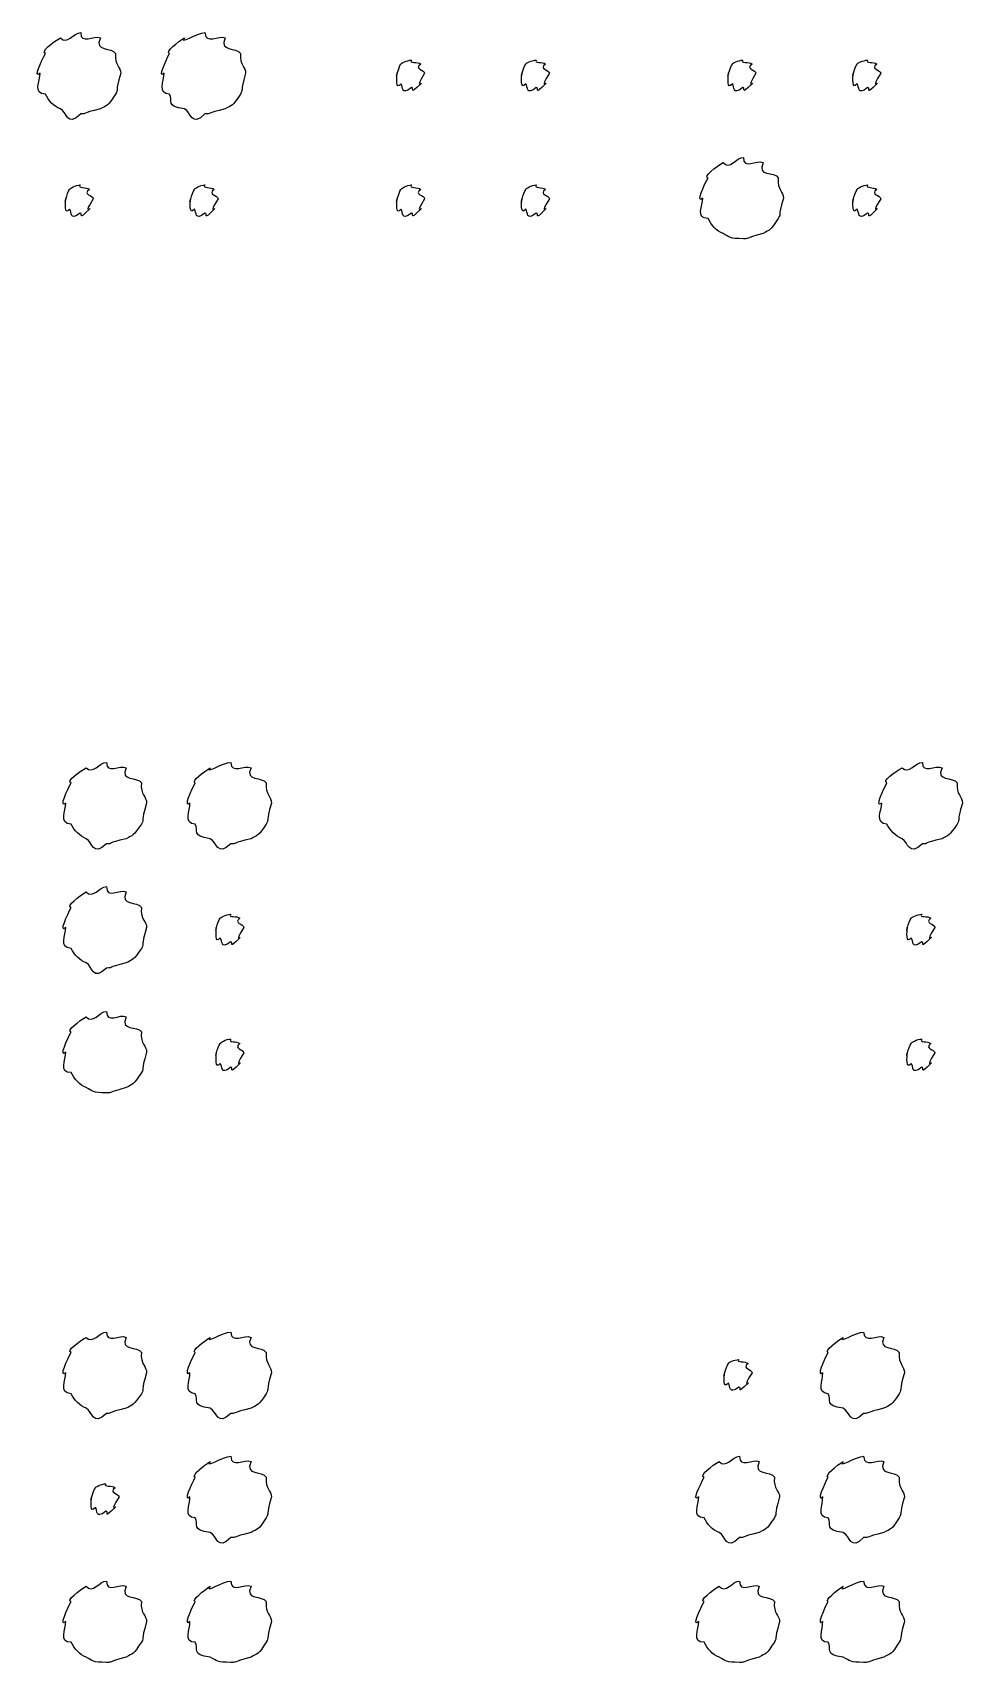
# Model space of a CAD drawing. Header units: millimetres. Extents: x 32 to 178, y 41 to 266.
# Drawn here: x 48.45 to 56.26, y 239.53 to 253.21 of the extents above; entities that cross this region are included whole.
import ezdxf

# ---------------------------------------------------------------- set-up
doc = ezdxf.new("R2010")
doc.units = ezdxf.units.MM
doc.layers.get('0').update_dxf_attribs({"linetype": 'CONTINUOUS'})

msp = doc.modelspace()

# ---------------------------------------------------------------- linework, layer by layer
at = {"color": 0}
for p, q in [((48.8583, 253.214), (48.8583, 253.214)), ((49.9001, 253.214), (49.9001, 253.214)), ((51.635, 252.983), (51.635, 252.983)), ((52.6824, 252.983), (52.6824, 252.983)), ((54.4174, 252.983), (54.4174, 252.983)), ((55.4648, 252.983), (55.4648, 252.983)), ((54.423, 252.167), (54.423, 252.167)), ((48.8527, 251.936), (48.8527, 251.936)), ((49.9001, 251.936), (49.9001, 251.936)), ((51.635, 251.936), (51.635, 251.936)), ((52.6824, 251.936), (52.6824, 251.936)), ((55.4648, 251.936), (55.4648, 251.936)), ((49.0746, 247.088), (49.0746, 247.088)), ((50.1167, 247.088), (50.1167, 247.088)), ((55.9248, 247.088), (55.9248, 247.088)), ((49.0746, 246.046), (49.0746, 246.046)), ((50.1167, 245.814), (50.1167, 245.814)), ((55.9195, 245.814), (55.9195, 245.814)), ((49.0746, 244.999), (49.0746, 244.999)), ((50.1167, 244.767), (50.1167, 244.767)), ((55.9195, 244.767), (55.9195, 244.767)), ((49.0746, 242.307), (49.0746, 242.307)), ((50.1167, 242.307), (50.1167, 242.307)), ((55.4316, 242.307), (55.4316, 242.307)), ((54.3842, 242.076), (54.3842, 242.076)), ((50.1167, 241.265), (50.1167, 241.265)), ((54.3899, 241.265), (54.3899, 241.265)), ((55.4316, 241.265), (55.4316, 241.265)), ((49.0693, 241.034), (49.0693, 241.034)), ((49.0746, 240.218), (49.0746, 240.218)), ((50.1167, 240.218), (50.1167, 240.218)), ((54.3899, 240.218), (54.3899, 240.218)), ((55.4316, 240.218), (55.4316, 240.218))]:
    msp.add_line(p, q, dxfattribs=at)
for points in [[(48.6876, 253.17), (48.7398, 253.107), (48.799, 253.214), (48.8583, 253.214)], [(48.8583, 253.214), (48.8541, 253.107), (48.9687, 253.199), (49.0238, 253.17)], [(49.7293, 253.17), (49.6701, 253.107), (49.8408, 253.214), (49.9001, 253.214)], [(49.9001, 253.214), (49.9057, 253.107), (50.0158, 253.199), (50.0712, 253.17)], [(48.5606, 253.038), (48.5126, 253.049), (48.6322, 253.14), (48.6876, 253.17)], [(49.0238, 253.17), (48.9645, 253.049), (49.1201, 253.096), (49.1504, 253.038)], [(49.6023, 253.038), (49.5639, 253.049), (49.6768, 253.14), (49.7293, 253.17)], [(50.0712, 253.17), (50.0158, 253.049), (50.1675, 253.096), (50.1978, 253.038)], [(48.5165, 252.873), (48.4533, 252.817), (48.5302, 252.983), (48.5606, 253.038)], [(49.1504, 253.038), (49.1409, 252.935), (49.1945, 252.928), (49.1945, 252.873)], [(49.5582, 252.873), (49.5004, 252.817), (49.5723, 252.983), (49.6023, 253.038)], [(50.1978, 253.038), (50.1922, 252.935), (50.2419, 252.928), (50.2419, 252.873)], [(51.5137, 252.873), (51.4974, 252.791), (51.525, 252.928), (51.5468, 252.95)], [(51.5468, 252.95), (51.5415, 252.953), (51.598, 252.983), (51.635, 252.983)], [(51.635, 252.983), (51.6075, 252.953), (51.6901, 252.972), (51.7123, 252.95)], [(51.7123, 252.95), (51.6516, 252.909), (51.7454, 252.902), (51.7454, 252.873)], [(52.5611, 252.873), (52.5473, 252.791), (52.572, 252.928), (52.5942, 252.95)], [(52.5942, 252.95), (52.5914, 252.953), (52.645, 252.983), (52.6824, 252.983)], [(52.6824, 252.983), (52.6577, 252.953), (52.7375, 252.972), (52.7597, 252.95)], [(52.7597, 252.95), (52.7018, 252.909), (52.7925, 252.902), (52.7925, 252.873)], [(54.296, 252.873), (54.2794, 252.791), (54.307, 252.928), (54.3292, 252.95)], [(54.3292, 252.95), (54.3235, 252.953), (54.38, 252.983), (54.4174, 252.983)], [(54.4174, 252.983), (54.3899, 252.953), (54.4724, 252.972), (54.4946, 252.95)], [(54.4946, 252.95), (54.434, 252.909), (54.5274, 252.902), (54.5274, 252.873)], [(55.3434, 252.873), (55.3297, 252.791), (55.3544, 252.928), (55.3766, 252.95)], [(55.3766, 252.95), (55.3738, 252.953), (55.4274, 252.983), (55.4648, 252.983)], [(55.4648, 252.983), (55.4397, 252.953), (55.5198, 252.972), (55.5417, 252.95)], [(55.5417, 252.95), (55.4838, 252.909), (55.5748, 252.902), (55.5748, 252.873)], [(48.5606, 252.696), (48.4533, 252.699), (48.5165, 252.809), (48.5165, 252.873)], [(49.1945, 252.873), (49.1409, 252.699), (49.1793, 252.752), (49.1504, 252.696)], [(49.6023, 252.696), (49.5004, 252.699), (49.5582, 252.809), (49.5582, 252.873)], [(50.2419, 252.873), (50.1922, 252.699), (50.2267, 252.752), (50.1978, 252.696)], [(51.5468, 252.785), (51.4974, 252.725), (51.5137, 252.835), (51.5137, 252.873)], [(51.7454, 252.873), (51.6516, 252.725), (51.7342, 252.807), (51.7123, 252.785)], [(52.5942, 252.785), (52.5473, 252.725), (52.5611, 252.835), (52.5611, 252.873)], [(52.7925, 252.873), (52.7018, 252.725), (52.7816, 252.807), (52.7597, 252.785)], [(54.3292, 252.785), (54.2794, 252.725), (54.296, 252.835), (54.296, 252.873)], [(54.5274, 252.873), (54.434, 252.725), (54.5165, 252.807), (54.4946, 252.785)], [(55.3766, 252.785), (55.3297, 252.725), (55.3434, 252.835), (55.3434, 252.873)], [(55.5748, 252.873), (55.4838, 252.725), (55.5639, 252.807), (55.5417, 252.785)], [(48.6876, 252.575), (48.6297, 252.593), (48.5895, 252.644), (48.5606, 252.696)], [(49.1504, 252.696), (49.0816, 252.593), (49.0788, 252.604), (49.0238, 252.575)], [(49.7293, 252.575), (49.5639, 252.593), (49.6355, 252.644), (49.6023, 252.696)], [(50.1978, 252.696), (50.1329, 252.593), (50.1262, 252.604), (50.0712, 252.575)], [(51.635, 252.752), (51.5415, 252.681), (51.5691, 252.762), (51.5468, 252.785)], [(51.7123, 252.785), (51.6075, 252.681), (51.664, 252.752), (51.635, 252.752)], [(52.6824, 252.752), (52.5914, 252.681), (52.6161, 252.762), (52.5942, 252.785)], [(52.7597, 252.785), (52.6577, 252.681), (52.7113, 252.752), (52.6824, 252.752)], [(54.4174, 252.752), (54.3235, 252.681), (54.3511, 252.762), (54.3292, 252.785)], [(54.4946, 252.785), (54.3899, 252.681), (54.4463, 252.752), (54.4174, 252.752)], [(55.4648, 252.752), (55.3738, 252.681), (55.3985, 252.762), (55.3766, 252.785)], [(55.5417, 252.785), (55.4397, 252.681), (55.4937, 252.752), (55.4648, 252.752)], [(48.8583, 252.531), (48.7398, 252.417), (48.7426, 252.545), (48.6876, 252.575)], [(49.0238, 252.575), (48.8541, 252.534), (48.9133, 252.531), (48.8583, 252.531)], [(49.9001, 252.531), (49.7872, 252.417), (49.7844, 252.545), (49.7293, 252.575)], [(50.0712, 252.575), (49.9057, 252.534), (49.9579, 252.531), (49.9001, 252.531)], [(54.1253, 251.996), (54.077, 251.998), (54.1969, 252.093), (54.2519, 252.123)], [(54.2519, 252.123), (54.3045, 252.057), (54.3638, 252.167), (54.423, 252.167)], [(54.423, 252.167), (54.4188, 252.057), (54.5331, 252.152), (54.5881, 252.123)], [(54.5881, 252.123), (54.5289, 251.998), (54.6848, 252.052), (54.7151, 251.996)], [(54.0812, 251.825), (54.0177, 251.77), (54.0949, 251.941), (54.1253, 251.996)], [(54.7151, 251.996), (54.7053, 251.888), (54.7592, 251.883), (54.7592, 251.825)], [(48.7317, 251.82), (48.7151, 251.737), (48.7426, 251.875), (48.7645, 251.897)], [(48.7645, 251.897), (48.7592, 251.903), (48.8156, 251.936), (48.8527, 251.936)], [(48.8527, 251.936), (48.8251, 251.903), (48.9081, 251.922), (48.9299, 251.897)], [(48.9299, 251.897), (48.8692, 251.854), (48.9631, 251.849), (48.9631, 251.82)], [(49.7787, 251.82), (49.7649, 251.737), (49.79, 251.875), (49.8119, 251.897)], [(49.8119, 251.897), (49.809, 251.903), (49.863, 251.936), (49.9001, 251.936)], [(49.9001, 251.936), (49.8754, 251.903), (49.9551, 251.922), (49.9773, 251.897)], [(49.9773, 251.897), (49.9195, 251.854), (50.0105, 251.849), (50.0105, 251.82)], [(51.5137, 251.82), (51.4974, 251.737), (51.525, 251.875), (51.5468, 251.897)], [(51.5468, 251.897), (51.5415, 251.903), (51.598, 251.936), (51.635, 251.936)], [(51.635, 251.936), (51.6075, 251.903), (51.6901, 251.922), (51.7123, 251.897)], [(51.7123, 251.897), (51.6516, 251.854), (51.7454, 251.849), (51.7454, 251.82)], [(52.5611, 251.82), (52.5473, 251.737), (52.572, 251.875), (52.5942, 251.897)], [(52.5942, 251.897), (52.5914, 251.903), (52.645, 251.936), (52.6824, 251.936)], [(52.6824, 251.936), (52.6577, 251.903), (52.7375, 251.922), (52.7597, 251.897)], [(52.7597, 251.897), (52.7018, 251.854), (52.7925, 251.849), (52.7925, 251.82)], [(55.3434, 251.82), (55.3297, 251.737), (55.3544, 251.875), (55.3766, 251.897)], [(55.3766, 251.897), (55.3738, 251.903), (55.4274, 251.936), (55.4648, 251.936)], [(55.4648, 251.936), (55.4397, 251.903), (55.5198, 251.922), (55.5417, 251.897)], [(55.5417, 251.897), (55.4838, 251.854), (55.5748, 251.849), (55.5748, 251.82)], [(48.7645, 251.732), (48.7151, 251.674), (48.7317, 251.787), (48.7317, 251.82)], [(48.8527, 251.699), (48.7592, 251.627), (48.7867, 251.71), (48.7645, 251.732)], [(48.9299, 251.732), (48.8251, 251.627), (48.8819, 251.699), (48.8527, 251.699)], [(48.9631, 251.82), (48.8692, 251.674), (48.9521, 251.757), (48.9299, 251.732)], [(49.8119, 251.732), (49.7649, 251.674), (49.7787, 251.787), (49.7787, 251.82)], [(49.9001, 251.699), (49.809, 251.627), (49.8341, 251.71), (49.8119, 251.732)], [(49.9773, 251.732), (49.8754, 251.627), (49.929, 251.699), (49.9001, 251.699)], [(50.0105, 251.82), (49.9195, 251.674), (49.9992, 251.757), (49.9773, 251.732)], [(51.5468, 251.732), (51.4974, 251.674), (51.5137, 251.787), (51.5137, 251.82)], [(51.635, 251.699), (51.5415, 251.627), (51.5691, 251.71), (51.5468, 251.732)], [(51.7123, 251.732), (51.6075, 251.627), (51.664, 251.699), (51.635, 251.699)], [(51.7454, 251.82), (51.6516, 251.674), (51.7342, 251.757), (51.7123, 251.732)], [(52.5942, 251.732), (52.5473, 251.674), (52.5611, 251.787), (52.5611, 251.82)], [(52.6824, 251.699), (52.5914, 251.627), (52.6161, 251.71), (52.5942, 251.732)], [(52.7597, 251.732), (52.6577, 251.627), (52.7113, 251.699), (52.6824, 251.699)], [(52.7925, 251.82), (52.7018, 251.674), (52.7816, 251.757), (52.7597, 251.732)], [(54.1253, 251.655), (54.0177, 251.649), (54.0812, 251.762), (54.0812, 251.825)], [(54.7592, 251.825), (54.7053, 251.649), (54.7441, 251.706), (54.7151, 251.655)], [(55.3766, 251.732), (55.3297, 251.674), (55.3434, 251.787), (55.3434, 251.82)], [(55.4648, 251.699), (55.3738, 251.627), (55.3985, 251.71), (55.3766, 251.732)], [(55.5417, 251.732), (55.4397, 251.627), (55.4937, 251.699), (55.4648, 251.699)], [(55.5748, 251.82), (55.4838, 251.674), (55.5639, 251.757), (55.5417, 251.732)], [(54.2519, 251.528), (54.1941, 251.546), (54.1542, 251.602), (54.1253, 251.655)], [(54.7151, 251.655), (54.646, 251.546), (54.6435, 251.561), (54.5881, 251.528)], [(54.423, 251.484), (54.3045, 251.484), (54.307, 251.497), (54.2519, 251.528)], [(54.5881, 251.528), (54.4188, 251.484), (54.4781, 251.484), (54.423, 251.484)], [(48.7772, 246.917), (48.7288, 246.928), (48.8488, 247.013), (48.9038, 247.044)], [(48.9038, 247.044), (48.956, 246.986), (49.0153, 247.088), (49.0746, 247.088)], [(49.0746, 247.088), (49.0707, 246.986), (49.185, 247.072), (49.24, 247.044)], [(49.24, 247.044), (49.1808, 246.928), (49.3367, 246.972), (49.367, 246.917)], [(49.8189, 246.917), (49.7801, 246.928), (49.8934, 247.013), (49.9456, 247.044)], [(49.9456, 247.044), (49.8863, 246.986), (50.0574, 247.088), (50.1167, 247.088)], [(50.1167, 247.088), (50.122, 246.986), (50.2324, 247.072), (50.2874, 247.044)], [(50.2874, 247.044), (50.2324, 246.928), (50.3837, 246.972), (50.4141, 246.917)], [(55.6274, 246.917), (55.5791, 246.928), (55.699, 247.013), (55.7541, 247.044)], [(55.7541, 247.044), (55.8063, 246.986), (55.8655, 247.088), (55.9248, 247.088)], [(55.9248, 247.088), (55.9209, 246.986), (56.0352, 247.072), (56.0903, 247.044)], [(56.0903, 247.044), (56.031, 246.928), (56.1869, 246.972), (56.2169, 246.917)], [(48.7331, 246.746), (48.6696, 246.699), (48.7468, 246.862), (48.7772, 246.917)], [(49.367, 246.917), (49.3571, 246.818), (49.4111, 246.804), (49.4111, 246.746)], [(49.7748, 246.746), (49.717, 246.699), (49.7886, 246.862), (49.8189, 246.917)], [(50.4141, 246.917), (50.4088, 246.818), (50.4582, 246.804), (50.4582, 246.746)], [(55.5833, 246.746), (55.5198, 246.699), (55.5971, 246.862), (55.6274, 246.917)], [(56.2169, 246.917), (56.2074, 246.818), (56.261, 246.804), (56.261, 246.746)], [(48.7772, 246.57), (48.6696, 246.578), (48.7331, 246.683), (48.7331, 246.746)], [(49.4111, 246.746), (49.3571, 246.578), (49.3959, 246.625), (49.367, 246.57)], [(49.8189, 246.57), (49.717, 246.578), (49.7748, 246.683), (49.7748, 246.746)], [(50.4582, 246.746), (50.4088, 246.578), (50.443, 246.625), (50.4141, 246.57)], [(55.6274, 246.57), (55.5198, 246.578), (55.5833, 246.683), (55.5833, 246.746)], [(56.261, 246.746), (56.2074, 246.578), (56.2462, 246.625), (56.2169, 246.57)], [(48.9038, 246.448), (48.846, 246.472), (48.8061, 246.517), (48.7772, 246.57)], [(49.367, 246.57), (49.2979, 246.472), (49.295, 246.477), (49.24, 246.448)], [(49.9456, 246.448), (49.7801, 246.472), (49.8521, 246.517), (49.8189, 246.57)], [(50.4141, 246.57), (50.3495, 246.472), (50.3424, 246.477), (50.2874, 246.448)], [(55.7541, 246.448), (55.6962, 246.472), (55.6563, 246.517), (55.6274, 246.57)], [(56.2169, 246.57), (56.1481, 246.472), (56.1453, 246.477), (56.0903, 246.448)], [(49.0746, 246.404), (48.956, 246.295), (48.9589, 246.418), (48.9038, 246.448)], [(49.24, 246.448), (49.0707, 246.412), (49.13, 246.404), (49.0746, 246.404)], [(50.1167, 246.404), (50.0034, 246.295), (50.0006, 246.418), (49.9456, 246.448)], [(50.2874, 246.448), (50.122, 246.412), (50.1745, 246.404), (50.1167, 246.404)], [(55.9248, 246.404), (55.8063, 246.295), (55.8091, 246.418), (55.7541, 246.448)], [(56.0903, 246.448), (55.9209, 246.412), (55.9802, 246.404), (55.9248, 246.404)], [(48.7772, 245.87), (48.7288, 245.88), (48.8488, 245.971), (48.9038, 246.002)], [(48.9038, 246.002), (48.956, 245.938), (49.0153, 246.046), (49.0746, 246.046)], [(49.0746, 246.046), (49.0707, 245.938), (49.185, 246.031), (49.24, 246.002)], [(49.24, 246.002), (49.1808, 245.88), (49.3367, 245.927), (49.367, 245.87)], [(48.7331, 245.704), (48.6696, 245.649), (48.7468, 245.814), (48.7772, 245.87)], [(49.367, 245.87), (49.3571, 245.766), (49.4111, 245.759), (49.4111, 245.704)], [(50.0285, 245.781), (50.0257, 245.784), (50.0793, 245.814), (50.1167, 245.814)], [(50.1167, 245.814), (50.0916, 245.784), (50.1717, 245.804), (50.1936, 245.781)], [(55.8313, 245.781), (55.8257, 245.784), (55.8821, 245.814), (55.9195, 245.814)], [(55.9195, 245.814), (55.892, 245.784), (55.9745, 245.804), (55.9964, 245.781)], [(48.7772, 245.528), (48.6696, 245.531), (48.7331, 245.641), (48.7331, 245.704)], [(49.4111, 245.704), (49.3571, 245.531), (49.3959, 245.583), (49.367, 245.528)], [(49.9953, 245.704), (49.9816, 245.623), (50.0063, 245.759), (50.0285, 245.781)], [(50.0285, 245.616), (49.9816, 245.557), (49.9953, 245.667), (49.9953, 245.704)], [(50.1936, 245.781), (50.1357, 245.74), (50.2267, 245.733), (50.2267, 245.704)], [(50.2267, 245.704), (50.1357, 245.557), (50.2158, 245.638), (50.1936, 245.616)], [(55.7982, 245.704), (55.7816, 245.623), (55.8091, 245.759), (55.8313, 245.781)], [(55.8313, 245.616), (55.7816, 245.557), (55.7982, 245.667), (55.7982, 245.704)], [(55.9964, 245.781), (55.9361, 245.74), (56.0296, 245.733), (56.0296, 245.704)], [(56.0296, 245.704), (55.9361, 245.557), (56.0186, 245.638), (55.9964, 245.616)], [(50.1167, 245.583), (50.0257, 245.513), (50.0503, 245.594), (50.0285, 245.616)], [(50.1936, 245.616), (50.0916, 245.513), (50.1456, 245.583), (50.1167, 245.583)], [(55.9195, 245.583), (55.8257, 245.513), (55.8532, 245.594), (55.8313, 245.616)], [(55.9964, 245.616), (55.892, 245.513), (55.9484, 245.583), (55.9195, 245.583)], [(48.9038, 245.407), (48.846, 245.424), (48.8061, 245.475), (48.7772, 245.528)], [(49.0746, 245.363), (48.956, 245.248), (48.9589, 245.376), (48.9038, 245.407)], [(49.24, 245.407), (49.0707, 245.365), (49.13, 245.363), (49.0746, 245.363)], [(49.367, 245.528), (49.2979, 245.424), (49.295, 245.436), (49.24, 245.407)], [(48.9038, 244.954), (48.956, 244.888), (49.0153, 244.999), (49.0746, 244.999)], [(49.0746, 244.999), (49.0707, 244.888), (49.185, 244.983), (49.24, 244.954)], [(48.7772, 244.828), (48.7288, 244.829), (48.8488, 244.924), (48.9038, 244.954)], [(49.24, 244.954), (49.1808, 244.829), (49.3367, 244.883), (49.367, 244.828)], [(48.7331, 244.657), (48.6696, 244.602), (48.7468, 244.773), (48.7772, 244.828)], [(49.367, 244.828), (49.3571, 244.719), (49.4111, 244.715), (49.4111, 244.657)], [(49.9953, 244.651), (49.9816, 244.569), (50.0063, 244.706), (50.0285, 244.729)], [(50.0285, 244.729), (50.0257, 244.734), (50.0793, 244.767), (50.1167, 244.767)], [(50.1167, 244.767), (50.0916, 244.734), (50.1717, 244.753), (50.1936, 244.729)], [(50.1936, 244.729), (50.1357, 244.686), (50.2267, 244.68), (50.2267, 244.651)], [(55.7982, 244.651), (55.7816, 244.569), (55.8091, 244.706), (55.8313, 244.729)], [(55.8313, 244.729), (55.8257, 244.734), (55.8821, 244.767), (55.9195, 244.767)], [(55.9195, 244.767), (55.892, 244.734), (55.9745, 244.753), (55.9964, 244.729)], [(55.9964, 244.729), (55.9361, 244.686), (56.0296, 244.68), (56.0296, 244.651)], [(48.7772, 244.486), (48.6696, 244.481), (48.7331, 244.594), (48.7331, 244.657)], [(49.4111, 244.657), (49.3571, 244.481), (49.3959, 244.537), (49.367, 244.486)], [(50.0285, 244.563), (49.9816, 244.505), (49.9953, 244.618), (49.9953, 244.651)], [(50.2267, 244.651), (50.1357, 244.505), (50.2158, 244.588), (50.1936, 244.563)], [(55.8313, 244.563), (55.7816, 244.505), (55.7982, 244.618), (55.7982, 244.651)], [(56.0296, 244.651), (55.9361, 244.505), (56.0186, 244.588), (55.9964, 244.563)], [(48.9038, 244.359), (48.846, 244.377), (48.8061, 244.434), (48.7772, 244.486)], [(49.367, 244.486), (49.2979, 244.377), (49.295, 244.392), (49.24, 244.359)], [(50.1167, 244.53), (50.0257, 244.458), (50.0503, 244.541), (50.0285, 244.563)], [(50.1936, 244.563), (50.0916, 244.458), (50.1456, 244.53), (50.1167, 244.53)], [(55.9195, 244.53), (55.8257, 244.458), (55.8532, 244.541), (55.8313, 244.563)], [(55.9964, 244.563), (55.892, 244.458), (55.9484, 244.53), (55.9195, 244.53)], [(49.0746, 244.315), (48.956, 244.315), (48.9589, 244.329), (48.9038, 244.359)], [(49.24, 244.359), (49.0707, 244.315), (49.13, 244.315), (49.0746, 244.315)], [(48.7772, 242.136), (48.7288, 242.147), (48.8488, 242.233), (48.9038, 242.263)], [(48.9038, 242.263), (48.956, 242.205), (49.0153, 242.307), (49.0746, 242.307)], [(49.0746, 242.307), (49.0707, 242.205), (49.185, 242.292), (49.24, 242.263)], [(49.24, 242.263), (49.1808, 242.147), (49.3367, 242.191), (49.367, 242.136)], [(49.8189, 242.136), (49.7801, 242.147), (49.8934, 242.233), (49.9456, 242.263)], [(49.9456, 242.263), (49.8863, 242.205), (50.0574, 242.307), (50.1167, 242.307)], [(50.1167, 242.307), (50.122, 242.205), (50.2324, 242.292), (50.2874, 242.263)], [(50.2874, 242.263), (50.2324, 242.147), (50.3837, 242.191), (50.4141, 242.136)], [(55.1339, 242.136), (55.0954, 242.147), (55.2083, 242.233), (55.2609, 242.263)], [(55.2609, 242.263), (55.2016, 242.205), (55.3724, 242.307), (55.4316, 242.307)], [(55.4316, 242.307), (55.4373, 242.205), (55.5473, 242.292), (55.6024, 242.263)], [(55.6024, 242.263), (55.5473, 242.147), (55.699, 242.191), (55.7294, 242.136)], [(48.7331, 241.966), (48.6696, 241.919), (48.7468, 242.081), (48.7772, 242.136)], [(49.367, 242.136), (49.3571, 242.037), (49.4111, 242.024), (49.4111, 241.966)], [(49.7748, 241.966), (49.717, 241.919), (49.7886, 242.081), (49.8189, 242.136)], [(50.4141, 242.136), (50.4088, 242.037), (50.4582, 242.024), (50.4582, 241.966)], [(55.0898, 241.966), (55.0319, 241.919), (55.1035, 242.081), (55.1339, 242.136)], [(55.7294, 242.136), (55.7237, 242.037), (55.7735, 242.024), (55.7735, 241.966)], [(54.2629, 241.966), (54.2466, 241.89), (54.2742, 242.021), (54.296, 242.043)], [(54.296, 242.043), (54.2907, 242.051), (54.3472, 242.076), (54.3842, 242.076)], [(54.3842, 242.076), (54.3567, 242.051), (54.4393, 242.065), (54.4615, 242.043)], [(54.4615, 242.043), (54.4008, 242.007), (54.4946, 241.995), (54.4946, 241.966)], [(48.7772, 241.789), (48.6696, 241.797), (48.7331, 241.902), (48.7331, 241.966)], [(49.4111, 241.966), (49.3571, 241.797), (49.3959, 241.844), (49.367, 241.789)], [(49.8189, 241.789), (49.717, 241.797), (49.7748, 241.902), (49.7748, 241.966)], [(50.4582, 241.966), (50.4088, 241.797), (50.443, 241.844), (50.4141, 241.789)], [(54.296, 241.878), (54.2466, 241.824), (54.2629, 241.928), (54.2629, 241.966)], [(54.3842, 241.844), (54.2907, 241.779), (54.3183, 241.855), (54.296, 241.878)], [(54.4615, 241.878), (54.3567, 241.779), (54.4132, 241.844), (54.3842, 241.844)], [(54.4946, 241.966), (54.4008, 241.824), (54.4834, 241.899), (54.4615, 241.878)], [(55.1339, 241.789), (55.0319, 241.797), (55.0898, 241.902), (55.0898, 241.966)], [(55.7735, 241.966), (55.7237, 241.797), (55.7583, 241.844), (55.7294, 241.789)], [(48.9038, 241.668), (48.846, 241.691), (48.8061, 241.737), (48.7772, 241.789)], [(49.367, 241.789), (49.2979, 241.691), (49.295, 241.697), (49.24, 241.668)], [(49.9456, 241.668), (49.7801, 241.691), (49.8521, 241.737), (49.8189, 241.789)], [(50.4141, 241.789), (50.3495, 241.691), (50.3424, 241.697), (50.2874, 241.668)], [(55.2609, 241.668), (55.0954, 241.691), (55.167, 241.737), (55.1339, 241.789)], [(55.7294, 241.789), (55.6645, 241.691), (55.6578, 241.697), (55.6024, 241.668)], [(49.0746, 241.624), (48.956, 241.515), (48.9589, 241.638), (48.9038, 241.668)], [(49.24, 241.668), (49.0707, 241.632), (49.13, 241.624), (49.0746, 241.624)], [(50.1167, 241.624), (50.0034, 241.515), (50.0006, 241.638), (49.9456, 241.668)], [(50.2874, 241.668), (50.122, 241.632), (50.1745, 241.624), (50.1167, 241.624)], [(55.4316, 241.624), (55.3187, 241.515), (55.3159, 241.638), (55.2609, 241.668)], [(55.6024, 241.668), (55.4373, 241.632), (55.4895, 241.624), (55.4316, 241.624)], [(49.8189, 241.089), (49.7801, 241.1), (49.8934, 241.191), (49.9456, 241.221)], [(49.9456, 241.221), (49.8863, 241.158), (50.0574, 241.265), (50.1167, 241.265)], [(50.1167, 241.265), (50.122, 241.158), (50.2324, 241.25), (50.2874, 241.221)], [(50.2874, 241.221), (50.2324, 241.1), (50.3837, 241.147), (50.4141, 241.089)], [(54.0921, 241.089), (54.0438, 241.1), (54.1637, 241.191), (54.2188, 241.221)], [(54.2188, 241.221), (54.2713, 241.158), (54.3306, 241.265), (54.3899, 241.265)], [(54.3899, 241.265), (54.3856, 241.158), (54.4999, 241.25), (54.5553, 241.221)], [(54.5553, 241.221), (54.4961, 241.1), (54.6516, 241.147), (54.682, 241.089)], [(55.1339, 241.089), (55.0954, 241.1), (55.2083, 241.191), (55.2609, 241.221)], [(55.2609, 241.221), (55.2016, 241.158), (55.3724, 241.265), (55.4316, 241.265)], [(55.4316, 241.265), (55.4373, 241.158), (55.5473, 241.25), (55.6024, 241.221)], [(55.6024, 241.221), (55.5473, 241.1), (55.699, 241.147), (55.7294, 241.089)], [(48.9811, 241.001), (48.9754, 241.004), (49.0319, 241.034), (49.0693, 241.034)], [(49.0693, 241.034), (49.0418, 241.004), (49.1243, 241.023), (49.1465, 241.001)], [(49.7748, 240.924), (49.717, 240.869), (49.7886, 241.034), (49.8189, 241.089)], [(50.4141, 241.089), (50.4088, 240.986), (50.4582, 240.979), (50.4582, 240.924)], [(54.048, 240.924), (53.9845, 240.869), (54.0618, 241.034), (54.0921, 241.089)], [(54.682, 241.089), (54.6724, 240.986), (54.7261, 240.979), (54.7261, 240.924)], [(55.0898, 240.924), (55.0319, 240.869), (55.1035, 241.034), (55.1339, 241.089)], [(55.7294, 241.089), (55.7237, 240.986), (55.7735, 240.979), (55.7735, 240.924)], [(48.9479, 240.924), (48.9313, 240.842), (48.9589, 240.979), (48.9811, 241.001)], [(48.9811, 240.836), (48.9313, 240.776), (48.9479, 240.887), (48.9479, 240.924)], [(49.1465, 241.001), (49.0859, 240.96), (49.1793, 240.953), (49.1793, 240.924)], [(49.1793, 240.924), (49.0859, 240.776), (49.1684, 240.858), (49.1465, 240.836)], [(49.8189, 240.748), (49.717, 240.75), (49.7748, 240.86), (49.7748, 240.924)], [(50.4582, 240.924), (50.4088, 240.75), (50.443, 240.803), (50.4141, 240.748)], [(54.0921, 240.748), (53.9845, 240.75), (54.048, 240.86), (54.048, 240.924)], [(54.7261, 240.924), (54.6724, 240.75), (54.7109, 240.803), (54.682, 240.748)], [(55.1339, 240.748), (55.0319, 240.75), (55.0898, 240.86), (55.0898, 240.924)], [(55.7735, 240.924), (55.7237, 240.75), (55.7583, 240.803), (55.7294, 240.748)], [(49.0693, 240.803), (48.9754, 240.732), (49.003, 240.814), (48.9811, 240.836)], [(49.1465, 240.836), (49.0418, 240.732), (49.0982, 240.803), (49.0693, 240.803)], [(49.9456, 240.626), (49.7801, 240.644), (49.8521, 240.695), (49.8189, 240.748)], [(50.1167, 240.582), (50.0034, 240.468), (50.0006, 240.596), (49.9456, 240.626)], [(50.2874, 240.626), (50.122, 240.585), (50.1745, 240.582), (50.1167, 240.582)], [(50.4141, 240.748), (50.3495, 240.644), (50.3424, 240.655), (50.2874, 240.626)], [(54.2188, 240.626), (54.1609, 240.644), (54.1211, 240.695), (54.0921, 240.748)], [(54.3899, 240.582), (54.2713, 240.468), (54.2742, 240.596), (54.2188, 240.626)], [(54.5553, 240.626), (54.3856, 240.585), (54.4449, 240.582), (54.3899, 240.582)], [(54.682, 240.748), (54.6132, 240.644), (54.6104, 240.655), (54.5553, 240.626)], [(55.2609, 240.626), (55.0954, 240.644), (55.167, 240.695), (55.1339, 240.748)], [(55.4316, 240.582), (55.3187, 240.468), (55.3159, 240.596), (55.2609, 240.626)], [(55.6024, 240.626), (55.4373, 240.585), (55.4895, 240.582), (55.4316, 240.582)], [(55.7294, 240.748), (55.6645, 240.644), (55.6578, 240.655), (55.6024, 240.626)], [(48.9038, 240.174), (48.956, 240.108), (49.0153, 240.218), (49.0746, 240.218)], [(49.0746, 240.218), (49.0707, 240.108), (49.185, 240.203), (49.24, 240.174)], [(49.9456, 240.174), (49.8863, 240.108), (50.0574, 240.218), (50.1167, 240.218)], [(50.1167, 240.218), (50.122, 240.108), (50.2324, 240.203), (50.2874, 240.174)], [(54.2188, 240.174), (54.2713, 240.108), (54.3306, 240.218), (54.3899, 240.218)], [(54.3899, 240.218), (54.3856, 240.108), (54.4999, 240.203), (54.5553, 240.174)], [(55.2609, 240.174), (55.2016, 240.108), (55.3724, 240.218), (55.4316, 240.218)], [(55.4316, 240.218), (55.4373, 240.108), (55.5473, 240.203), (55.6024, 240.174)], [(48.7772, 240.047), (48.7288, 240.049), (48.8488, 240.144), (48.9038, 240.174)], [(49.24, 240.174), (49.1808, 240.049), (49.3367, 240.102), (49.367, 240.047)], [(49.8189, 240.047), (49.7801, 240.049), (49.8934, 240.144), (49.9456, 240.174)], [(50.2874, 240.174), (50.2324, 240.049), (50.3837, 240.102), (50.4141, 240.047)], [(54.0921, 240.047), (54.0438, 240.049), (54.1637, 240.144), (54.2188, 240.174)], [(54.5553, 240.174), (54.4961, 240.049), (54.6516, 240.102), (54.682, 240.047)], [(55.1339, 240.047), (55.0954, 240.049), (55.2083, 240.144), (55.2609, 240.174)], [(55.6024, 240.174), (55.5473, 240.049), (55.699, 240.102), (55.7294, 240.047)], [(48.7331, 239.877), (48.6696, 239.822), (48.7468, 239.992), (48.7772, 240.047)], [(49.367, 240.047), (49.3571, 239.939), (49.4111, 239.934), (49.4111, 239.877)], [(49.7748, 239.877), (49.717, 239.822), (49.7886, 239.992), (49.8189, 240.047)], [(50.4141, 240.047), (50.4088, 239.939), (50.4582, 239.934), (50.4582, 239.877)], [(54.048, 239.877), (53.9845, 239.822), (54.0618, 239.992), (54.0921, 240.047)], [(54.682, 240.047), (54.6724, 239.939), (54.7261, 239.934), (54.7261, 239.877)], [(55.0898, 239.877), (55.0319, 239.822), (55.1035, 239.992), (55.1339, 240.047)], [(55.7294, 240.047), (55.7237, 239.939), (55.7735, 239.934), (55.7735, 239.877)], [(48.7772, 239.705), (48.6696, 239.7), (48.7331, 239.813), (48.7331, 239.877)], [(49.4111, 239.877), (49.3571, 239.7), (49.3959, 239.757), (49.367, 239.705)], [(49.8189, 239.705), (49.717, 239.7), (49.7748, 239.813), (49.7748, 239.877)], [(50.4582, 239.877), (50.4088, 239.7), (50.443, 239.757), (50.4141, 239.705)], [(54.0921, 239.705), (53.9845, 239.7), (54.048, 239.813), (54.048, 239.877)], [(54.7261, 239.877), (54.6724, 239.7), (54.7109, 239.757), (54.682, 239.705)], [(55.1339, 239.705), (55.0319, 239.7), (55.0898, 239.813), (55.0898, 239.877)], [(55.7735, 239.877), (55.7237, 239.7), (55.7583, 239.757), (55.7294, 239.705)], [(48.9038, 239.579), (48.846, 239.597), (48.8061, 239.653), (48.7772, 239.705)], [(49.367, 239.705), (49.2979, 239.597), (49.295, 239.612), (49.24, 239.579)], [(49.9456, 239.579), (49.7801, 239.597), (49.8521, 239.653), (49.8189, 239.705)], [(50.4141, 239.705), (50.3495, 239.597), (50.3424, 239.612), (50.2874, 239.579)], [(54.2188, 239.579), (54.1609, 239.597), (54.1211, 239.653), (54.0921, 239.705)], [(54.682, 239.705), (54.6132, 239.597), (54.6104, 239.612), (54.5553, 239.579)], [(55.2609, 239.579), (55.0954, 239.597), (55.167, 239.653), (55.1339, 239.705)], [(55.7294, 239.705), (55.6645, 239.597), (55.6578, 239.612), (55.6024, 239.579)], [(49.0746, 239.535), (48.956, 239.535), (48.9589, 239.548), (48.9038, 239.579)], [(49.24, 239.579), (49.0707, 239.535), (49.13, 239.535), (49.0746, 239.535)], [(50.1167, 239.535), (50.0034, 239.535), (50.0006, 239.548), (49.9456, 239.579)], [(50.2874, 239.579), (50.122, 239.535), (50.1745, 239.535), (50.1167, 239.535)], [(54.3899, 239.535), (54.2713, 239.535), (54.2742, 239.548), (54.2188, 239.579)], [(54.5553, 239.579), (54.3856, 239.535), (54.4449, 239.535), (54.3899, 239.535)], [(55.4316, 239.535), (55.3187, 239.535), (55.3159, 239.548), (55.2609, 239.579)], [(55.6024, 239.579), (55.4373, 239.535), (55.4895, 239.535), (55.4316, 239.535)]]:
    msp.add_open_spline(points, degree=3, dxfattribs=at)

doc.saveas('drawing.dxf')
